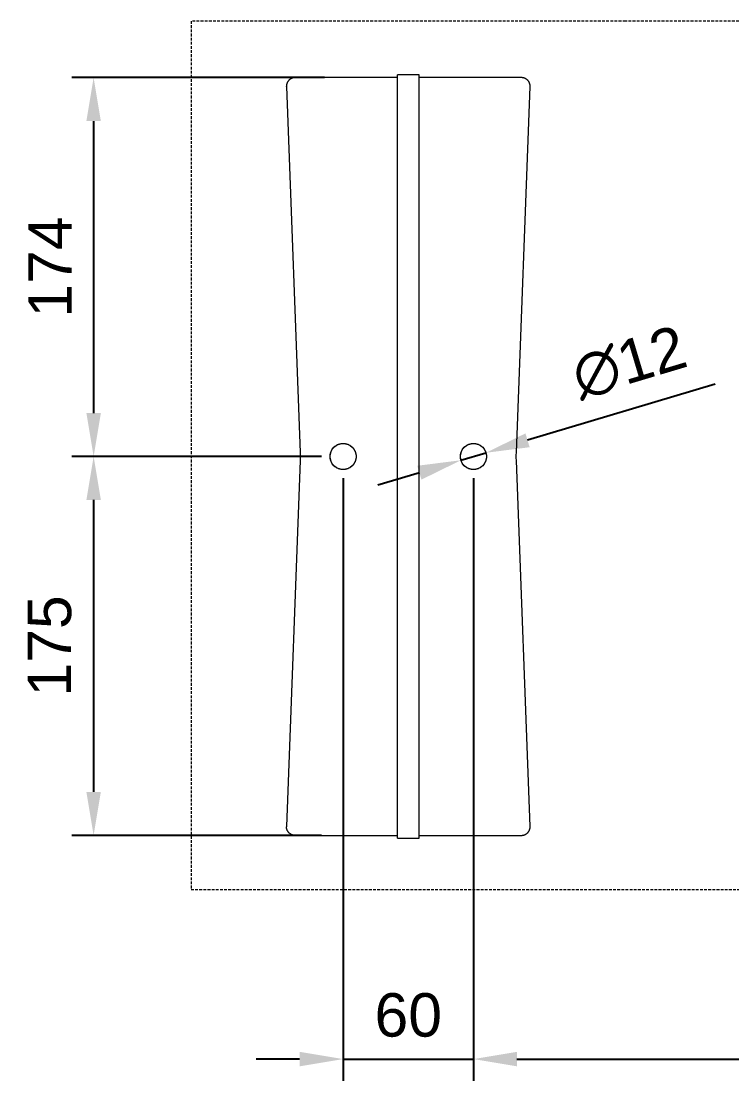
# Model space of a CAD drawing. Header units: millimetres. Extents: x -62 to 2493, y 278 to 1866.
# Drawn here: x 748.1 to 1075.2, y 320.6 to 808.6 of the extents above; entities that cross this region are included whole.
import ezdxf

# ---------------------------------------------------------------- set-up
doc = ezdxf.new("R2010")
doc.units = ezdxf.units.MM
doc.linetypes.add('HIDDEN', pattern=[1.905, 1.27, -0.635])
for name, color, linetype, lineweight in [('ZANO_R', 7, 'Continuous', 0), ('ZANO_R_przerywana', 7, 'HIDDEN', 0), ('ZANO_W', 1, 'Continuous', 0)]:
    doc.layers.add(name, color=color, linetype=linetype, lineweight=lineweight)
doc.styles.add('Arial', font='arial.ttf')
doc.styles.get("Standard").update_dxf_attribs({"font": 'ARIALUNI.TTF'})
doc.dimstyles.new('pl i ang', dxfattribs={"dimtxt": 50, "dimasz": 50, "dimexe": 1.25, "dimexo": 0.625, "dimgap": 10, "dimtad": 1, "dimtoh": 1, "dimtxsty": 'Standard', "dimcen": 2.5, "dimclrd": 1, "dimclre": 1, "dimclrt": 1, "dimadec": 0, "dimazin": 0, "dimtfac": 1, "dimtmove": 0, "dimatfit": 3, "dimfxl": 1, "dimarcsym": 1})

# ---------------------------------------------------------------- blocks, each defined once
blk = doc.blocks.new('*D390')
at = {"layer": 'ZANO_W', "color": 1, "lineweight": -2}
for p, q in [((896.32, 598.11), (896.32, 320.56)), ((956.32, 598.11), (956.32, 320.56)), ((876.32, 330.56), (856.32, 330.56)), ((896.32, 330.56), (956.32, 330.56)), ((976.32, 330.56), (996.32, 330.56))]:
    blk.add_line(p, q, dxfattribs=at)
at = {"layer": 'ZANO_W', "color": 1}
for points in [[(876.32, 327.22), (876.32, 333.89), (896.32, 330.56)], [(976.32, 333.89), (976.32, 327.22), (956.32, 330.56)]]:
    blk.add_solid(points, dxfattribs=at)
at = {"layer": 'ZANO_W', "color": 1, "insert": (926.32, 350.77), "char_height": 20, "attachment_point": 5, "style": 'Arial'}
blk.add_mtext('60', dxfattribs=at)
blk = doc.blocks.new('*D391')
at = {"layer": 'ZANO_W', "color": 1, "lineweight": -2}
for p, q in [((956.32, 598.11), (956.32, 320.56)), ((1272.32, 598.11), (1272.32, 320.56)), ((976.32, 330.56), (1252.32, 330.56))]:
    blk.add_line(p, q, dxfattribs=at)
at = {"layer": 'ZANO_W', "color": 1}
for points in [[(976.32, 333.89), (976.32, 327.22), (956.32, 330.56)], [(1252.32, 327.22), (1252.32, 333.89), (1272.32, 330.56)]]:
    blk.add_solid(points, dxfattribs=at)
at = {"layer": 'ZANO_W', "color": 1, "insert": (1114.32, 350.77), "char_height": 20, "attachment_point": 5, "style": 'Arial'}
blk.add_mtext('316', dxfattribs=at)
blk = doc.blocks.new('*D393')
at = {"layer": 'ZANO_W', "color": 1, "lineweight": -2}
for p, q in [((887.77, 782.61), (771.48, 782.61)), ((781.48, 762.61), (781.48, 628.11)), ((886.32, 608.11), (771.48, 608.11))]:
    blk.add_line(p, q, dxfattribs=at)
at = {"layer": 'ZANO_W', "color": 1}
for points in [[(784.81, 762.61), (778.15, 762.61), (781.48, 782.61)], [(778.15, 628.11), (784.81, 628.11), (781.48, 608.11)]]:
    blk.add_solid(points, dxfattribs=at)
at = {"layer": 'ZANO_W', "color": 1, "insert": (761.44, 695.36), "char_height": 20, "attachment_point": 5, "rotation": 90, "style": 'Arial'}
blk.add_mtext('174', dxfattribs=at)
blk = doc.blocks.new('*D394')
at = {"layer": 'ZANO_W', "color": 1, "lineweight": -2}
for p, q in [((886.32, 608.11), (771.48, 608.11)), ((781.48, 588.11), (781.48, 453.61)), ((886.32, 433.61), (771.48, 433.61))]:
    blk.add_line(p, q, dxfattribs=at)
at = {"layer": 'ZANO_W', "color": 1}
for points in [[(784.81, 588.11), (778.15, 588.11), (781.48, 608.11)], [(778.15, 453.61), (784.81, 453.61), (781.48, 433.61)]]:
    blk.add_solid(points, dxfattribs=at)
at = {"layer": 'ZANO_W', "color": 1, "insert": (761.27, 520.86), "char_height": 20, "attachment_point": 5, "rotation": 90, "style": 'Arial'}
blk.add_mtext('175', dxfattribs=at)
blk = doc.blocks.new('*D395')
at = {"layer": 'ZANO_W', "color": 1, "lineweight": -2}
for p, q in [((1067.64, 641.45), (981.23, 615.57)), ((950.57, 606.39), (962.07, 609.83)), ((931.41, 600.65), (912.25, 594.91))]:
    blk.add_line(p, q, dxfattribs=at)
at = {"layer": 'ZANO_W', "color": 1}
for points in [[(980.27, 618.76), (982.18, 612.38), (962.07, 609.83)], [(932.37, 597.46), (930.46, 603.84), (950.57, 606.39)]]:
    blk.add_solid(points, dxfattribs=at)
at = {"layer": 'ZANO_W', "color": 1, "insert": (1028.06, 651.27), "char_height": 20, "attachment_point": 5, "rotation": 16.6707, "style": 'Arial'}
blk.add_mtext('∅12', dxfattribs=at)

msp = doc.modelspace()

# ---------------------------------------------------------------- linework, layer by layer
at = {"layer": 'ZANO_R'}
for p, q in [((870.96, 780.92), (870.88, 780.8)), ((871.04, 781.03), (870.96, 780.92)), ((871.12, 781.13), (871.04, 781.03)), ((871.21, 781.24), (871.12, 781.13)), ((871.3, 781.34), (871.21, 781.24)), ((871.4, 781.44), (871.3, 781.34)), ((871.49, 781.53), (871.4, 781.44)), ((871.6, 781.62), (871.49, 781.53)), ((871.7, 781.71), (871.6, 781.62)), ((871.81, 781.8), (871.7, 781.71)), ((871.92, 781.88), (871.81, 781.8)), ((872.03, 781.95), (871.92, 781.88)), ((872.15, 782.03), (872.03, 781.95)), ((872.26, 782.1), (872.15, 782.03)), ((872.38, 782.16), (872.26, 782.1)), ((872.51, 782.22), (872.38, 782.16)), ((872.63, 782.28), (872.51, 782.22)), ((872.76, 782.33), (872.63, 782.28)), ((872.88, 782.38), (872.76, 782.33)), ((873.01, 782.42), (872.88, 782.38)), ((873.14, 782.46), (873.01, 782.42)), ((873.28, 782.5), (873.14, 782.46)), ((873.41, 782.53), (873.28, 782.5)), ((873.54, 782.55), (873.41, 782.53)), ((873.68, 782.57), (873.54, 782.55)), ((873.81, 782.59), (873.68, 782.57)), ((873.95, 782.6), (873.81, 782.59)), ((874.09, 782.61), (873.95, 782.6)), ((874.22, 782.61), (874.09, 782.61)), ((921.32, 782.61), (874.22, 782.61)), ((921.32, 432.28), (921.32, 783.95)), ((931.32, 783.95), (921.32, 783.95)), ((931.32, 432.28), (931.32, 783.95)), ((978.42, 782.61), (931.32, 782.61)), ((978.55, 782.61), (978.42, 782.61)), ((978.69, 782.6), (978.55, 782.61)), ((978.83, 782.59), (978.69, 782.6)), ((978.96, 782.57), (978.83, 782.59)), ((979.1, 782.55), (978.96, 782.57)), ((979.23, 782.53), (979.1, 782.55)), ((979.37, 782.5), (979.23, 782.53)), ((979.5, 782.46), (979.37, 782.5)), ((979.63, 782.42), (979.5, 782.46)), ((979.76, 782.38), (979.63, 782.42)), ((979.89, 782.33), (979.76, 782.38)), ((980.01, 782.28), (979.89, 782.33)), ((980.14, 782.22), (980.01, 782.28)), ((980.26, 782.16), (980.14, 782.22)), ((980.38, 782.09), (980.26, 782.16)), ((980.5, 782.02), (980.38, 782.09)), ((980.62, 781.95), (980.5, 782.02)), ((980.73, 781.87), (980.62, 781.95)), ((980.84, 781.79), (980.73, 781.87)), ((980.95, 781.71), (980.84, 781.79)), ((981.05, 781.62), (980.95, 781.71)), ((981.15, 781.53), (981.05, 781.62)), ((981.25, 781.43), (981.15, 781.53)), ((981.35, 781.33), (981.25, 781.43)), ((981.44, 781.23), (981.35, 781.33)), ((981.53, 781.13), (981.44, 781.23)), ((981.61, 781.02), (981.53, 781.13)), ((981.69, 780.91), (981.61, 781.02)), ((981.77, 780.8), (981.69, 780.91)), ((870.23, 778.75), (870.22, 778.61)), ((870.22, 778.53), (870.22, 778.61)), ((870.23, 778.46), (870.22, 778.53)), ((870.24, 779.02), (870.23, 778.88)), ((870.23, 778.88), (870.23, 778.75)), ((870.23, 778.46), (876.56, 609.99)), ((870.26, 779.15), (870.24, 779.02)), ((870.28, 779.29), (870.26, 779.15)), ((870.31, 779.42), (870.28, 779.29)), ((870.34, 779.56), (870.31, 779.42)), ((870.37, 779.69), (870.34, 779.56)), ((870.41, 779.82), (870.37, 779.69)), ((870.45, 779.95), (870.41, 779.82)), ((870.5, 780.08), (870.45, 779.95)), ((870.56, 780.2), (870.5, 780.08)), ((870.61, 780.33), (870.56, 780.2)), ((870.67, 780.45), (870.61, 780.33)), ((870.74, 780.57), (870.67, 780.45)), ((870.81, 780.69), (870.74, 780.57)), ((870.88, 780.8), (870.81, 780.69)), ((976.08, 609.99), (982.41, 778.46)), ((981.84, 780.68), (981.77, 780.8)), ((981.91, 780.56), (981.84, 780.68)), ((981.97, 780.44), (981.91, 780.56)), ((982.03, 780.32), (981.97, 780.44)), ((982.09, 780.19), (982.03, 780.32)), ((982.14, 780.07), (982.09, 780.19)), ((982.19, 779.94), (982.14, 780.07)), ((982.23, 779.81), (982.19, 779.94)), ((982.27, 779.68), (982.23, 779.81)), ((982.31, 779.55), (982.27, 779.68)), ((982.34, 779.41), (982.31, 779.55)), ((982.36, 779.28), (982.34, 779.41)), ((982.38, 779.14), (982.36, 779.28)), ((982.4, 779.01), (982.38, 779.14)), ((982.41, 778.87), (982.4, 779.01)), ((982.42, 778.73), (982.41, 778.87)), ((982.41, 778.46), (982.42, 778.6)), ((982.42, 778.6), (982.42, 778.73)), ((890.61, 609.94), (890.67, 610.14)), ((890.67, 610.14), (890.75, 610.33)), ((890.75, 610.33), (890.83, 610.52)), ((890.83, 610.52), (890.91, 610.71)), ((890.91, 610.71), (891.01, 610.9)), ((891.01, 610.9), (891.11, 611.08)), ((891.11, 611.08), (891.21, 611.26)), ((891.21, 611.26), (891.32, 611.43)), ((891.32, 611.43), (891.44, 611.6)), ((891.44, 611.6), (891.57, 611.77)), ((891.57, 611.77), (891.69, 611.93)), ((891.69, 611.93), (891.83, 612.09)), ((891.83, 612.09), (891.97, 612.24)), ((891.97, 612.24), (892.11, 612.39)), ((892.11, 612.39), (892.26, 612.53)), ((892.26, 612.53), (892.42, 612.67)), ((892.42, 612.67), (892.58, 612.8)), ((892.58, 612.8), (892.74, 612.93)), ((892.74, 612.93), (892.91, 613.05)), ((892.91, 613.05), (893.08, 613.16)), ((893.08, 613.16), (893.26, 613.27)), ((893.26, 613.27), (893.44, 613.37)), ((893.44, 613.37), (893.62, 613.47)), ((893.62, 613.47), (893.81, 613.56)), ((893.81, 613.56), (894, 613.64)), ((894, 613.64), (894.19, 613.72)), ((894.19, 613.72), (894.39, 613.79)), ((894.39, 613.79), (894.59, 613.85)), ((894.59, 613.85), (894.78, 613.91)), ((894.78, 613.91), (894.99, 613.96)), ((894.99, 613.96), (895.19, 614)), ((895.19, 614), (895.39, 614.04)), ((895.39, 614.04), (895.6, 614.07)), ((895.6, 614.07), (895.8, 614.09)), ((895.8, 614.09), (896.01, 614.1)), ((896.01, 614.1), (896.22, 614.11)), ((896.22, 614.11), (896.42, 614.11)), ((896.42, 614.11), (896.63, 614.1)), ((896.63, 614.1), (896.84, 614.09)), ((896.84, 614.09), (897.04, 614.07)), ((897.04, 614.07), (897.25, 614.04)), ((897.25, 614.04), (897.45, 614)), ((897.45, 614), (897.66, 613.96)), ((897.66, 613.96), (897.86, 613.91)), ((897.86, 613.91), (898.06, 613.85)), ((898.06, 613.85), (898.25, 613.79)), ((898.25, 613.79), (898.45, 613.72)), ((898.45, 613.72), (898.64, 613.64)), ((898.64, 613.64), (898.83, 613.56)), ((898.83, 613.56), (899.02, 613.47)), ((899.02, 613.47), (899.2, 613.37)), ((899.2, 613.37), (899.38, 613.27)), ((899.38, 613.27), (899.56, 613.16)), ((899.56, 613.16), (899.73, 613.05)), ((899.73, 613.05), (899.9, 612.93)), ((899.9, 612.93), (900.06, 612.8)), ((900.06, 612.8), (900.22, 612.67)), ((900.22, 612.67), (900.38, 612.53)), ((900.38, 612.53), (900.53, 612.39)), ((900.53, 612.39), (900.67, 612.24)), ((900.67, 612.24), (900.81, 612.09)), ((900.81, 612.09), (900.95, 611.93)), ((900.95, 611.93), (901.08, 611.77)), ((901.08, 611.77), (901.2, 611.6)), ((901.2, 611.6), (901.32, 611.43)), ((901.32, 611.43), (901.43, 611.26)), ((901.43, 611.26), (901.53, 611.08)), ((901.53, 611.08), (901.63, 610.9)), ((901.63, 610.9), (901.73, 610.71)), ((901.73, 610.71), (901.81, 610.52)), ((901.81, 610.52), (901.89, 610.33)), ((901.89, 610.33), (901.97, 610.14)), ((901.97, 610.14), (902.03, 609.94)), ((950.61, 609.94), (950.67, 610.14)), ((950.67, 610.14), (950.75, 610.33)), ((950.75, 610.33), (950.83, 610.52)), ((950.83, 610.52), (950.91, 610.71)), ((950.91, 610.71), (951.01, 610.9)), ((951.01, 610.9), (951.11, 611.08)), ((951.11, 611.08), (951.21, 611.26)), ((951.21, 611.26), (951.32, 611.43)), ((951.32, 611.43), (951.44, 611.6)), ((951.44, 611.6), (951.57, 611.77)), ((951.57, 611.77), (951.69, 611.93)), ((951.69, 611.93), (951.83, 612.09)), ((951.83, 612.09), (951.97, 612.24)), ((951.97, 612.24), (952.11, 612.39)), ((952.11, 612.39), (952.26, 612.53)), ((952.26, 612.53), (952.42, 612.67)), ((952.42, 612.67), (952.58, 612.8)), ((952.58, 612.8), (952.74, 612.93)), ((952.74, 612.93), (952.91, 613.05)), ((952.91, 613.05), (953.08, 613.16)), ((953.08, 613.16), (953.26, 613.27)), ((953.26, 613.27), (953.44, 613.37)), ((953.44, 613.37), (953.62, 613.47)), ((953.62, 613.47), (953.81, 613.56)), ((953.81, 613.56), (954, 613.64)), ((954, 613.64), (954.19, 613.72)), ((954.19, 613.72), (954.39, 613.79)), ((954.39, 613.79), (954.59, 613.85)), ((954.59, 613.85), (954.78, 613.91)), ((954.78, 613.91), (954.99, 613.96)), ((954.99, 613.96), (955.19, 614)), ((955.19, 614), (955.39, 614.04)), ((955.39, 614.04), (955.6, 614.07)), ((955.6, 614.07), (955.8, 614.09)), ((955.8, 614.09), (956.01, 614.1)), ((956.01, 614.1), (956.22, 614.11)), ((956.22, 614.11), (956.42, 614.11)), ((956.42, 614.11), (956.63, 614.1)), ((956.63, 614.1), (956.84, 614.09)), ((956.84, 614.09), (957.04, 614.07)), ((957.04, 614.07), (957.25, 614.04)), ((957.25, 614.04), (957.45, 614)), ((957.45, 614), (957.66, 613.96)), ((957.66, 613.96), (957.86, 613.91)), ((957.86, 613.91), (958.06, 613.85)), ((958.06, 613.85), (958.25, 613.79)), ((958.25, 613.79), (958.45, 613.72)), ((958.45, 613.72), (958.64, 613.64)), ((958.64, 613.64), (958.83, 613.56)), ((958.83, 613.56), (959.02, 613.47)), ((959.02, 613.47), (959.2, 613.37)), ((959.2, 613.37), (959.38, 613.27)), ((959.38, 613.27), (959.56, 613.16)), ((959.56, 613.16), (959.73, 613.05)), ((959.73, 613.05), (959.9, 612.93)), ((959.9, 612.93), (960.06, 612.8)), ((960.06, 612.8), (960.22, 612.67)), ((960.22, 612.67), (960.38, 612.53)), ((960.38, 612.53), (960.53, 612.39)), ((960.53, 612.39), (960.67, 612.24)), ((960.67, 612.24), (960.81, 612.09)), ((960.81, 612.09), (960.95, 611.93)), ((960.95, 611.93), (961.08, 611.77)), ((961.08, 611.77), (961.2, 611.6)), ((961.2, 611.6), (961.32, 611.43)), ((961.32, 611.43), (961.43, 611.26)), ((961.43, 611.26), (961.53, 611.08)), ((961.53, 611.08), (961.63, 610.9)), ((961.63, 610.9), (961.73, 610.71)), ((961.73, 610.71), (961.81, 610.52)), ((961.81, 610.52), (961.89, 610.33)), ((961.89, 610.33), (961.97, 610.14)), ((961.97, 610.14), (962.03, 609.94)), ((876.56, 606.23), (870.23, 437.76)), ((876.56, 609.99), (876.59, 609.05)), ((876.59, 607.17), (876.56, 606.23)), ((876.59, 609.05), (876.6, 608.11)), ((876.6, 608.11), (876.59, 607.17)), ((890.32, 608.32), (890.33, 608.52)), ((890.32, 608.11), (890.32, 608.32)), ((890.32, 607.9), (890.32, 608.11)), ((890.33, 607.7), (890.32, 607.9)), ((890.33, 608.52), (890.35, 608.73)), ((890.35, 607.49), (890.33, 607.7)), ((890.35, 608.73), (890.38, 608.94)), ((890.38, 607.28), (890.35, 607.49)), ((890.38, 608.94), (890.41, 609.14)), ((890.41, 607.08), (890.38, 607.28)), ((890.41, 609.14), (890.45, 609.34)), ((890.45, 606.88), (890.41, 607.08)), ((890.45, 609.34), (890.49, 609.55)), ((890.49, 606.67), (890.45, 606.88)), ((890.49, 609.55), (890.55, 609.75)), ((890.55, 606.47), (890.49, 606.67)), ((890.55, 609.75), (890.61, 609.94)), ((890.61, 606.27), (890.55, 606.47)), ((890.67, 606.08), (890.61, 606.27)), ((890.75, 605.89), (890.67, 606.08)), ((890.83, 605.69), (890.75, 605.89)), ((890.91, 605.51), (890.83, 605.69)), ((891.01, 605.32), (890.91, 605.51)), ((891.11, 605.14), (891.01, 605.32)), ((901.63, 605.32), (901.53, 605.14)), ((901.73, 605.51), (901.63, 605.32)), ((901.81, 605.69), (901.73, 605.51)), ((901.89, 605.89), (901.81, 605.69)), ((901.97, 606.08), (901.89, 605.89)), ((902.03, 606.27), (901.97, 606.08)), ((902.03, 609.94), (902.09, 609.75)), ((902.09, 606.47), (902.03, 606.27)), ((902.09, 609.75), (902.15, 609.55)), ((902.15, 606.67), (902.09, 606.47)), ((902.15, 609.55), (902.19, 609.34)), ((902.19, 606.88), (902.15, 606.67)), ((902.19, 609.34), (902.23, 609.14)), ((902.23, 607.08), (902.19, 606.88)), ((902.23, 609.14), (902.26, 608.94)), ((902.26, 607.28), (902.23, 607.08)), ((902.26, 608.94), (902.29, 608.73)), ((902.29, 607.49), (902.26, 607.28)), ((902.29, 608.73), (902.31, 608.52)), ((902.31, 607.7), (902.29, 607.49)), ((902.31, 608.52), (902.32, 608.32)), ((902.32, 607.9), (902.31, 607.7)), ((902.32, 608.32), (902.32, 608.11)), ((902.32, 608.11), (902.32, 607.9)), ((950.32, 608.32), (950.33, 608.52)), ((950.32, 608.11), (950.32, 608.32)), ((950.32, 607.9), (950.32, 608.11)), ((950.33, 607.7), (950.32, 607.9)), ((950.33, 608.52), (950.35, 608.73)), ((950.35, 607.49), (950.33, 607.7)), ((950.35, 608.73), (950.38, 608.94)), ((950.38, 607.28), (950.35, 607.49)), ((950.38, 608.94), (950.41, 609.14)), ((950.41, 607.08), (950.38, 607.28)), ((950.41, 609.14), (950.45, 609.34)), ((950.45, 606.88), (950.41, 607.08)), ((950.45, 609.34), (950.49, 609.55)), ((950.49, 606.67), (950.45, 606.88)), ((950.49, 609.55), (950.55, 609.75)), ((950.55, 606.47), (950.49, 606.67)), ((950.55, 609.75), (950.61, 609.94)), ((950.61, 606.27), (950.55, 606.47)), ((950.67, 606.08), (950.61, 606.27)), ((950.75, 605.89), (950.67, 606.08)), ((950.83, 605.69), (950.75, 605.89)), ((950.91, 605.51), (950.83, 605.69)), ((951.01, 605.32), (950.91, 605.51)), ((951.11, 605.14), (951.01, 605.32)), ((961.63, 605.32), (961.53, 605.14)), ((961.73, 605.51), (961.63, 605.32)), ((961.81, 605.69), (961.73, 605.51)), ((961.89, 605.89), (961.81, 605.69)), ((961.97, 606.08), (961.89, 605.89)), ((962.03, 606.27), (961.97, 606.08)), ((962.03, 609.94), (962.09, 609.75)), ((962.09, 606.47), (962.03, 606.27)), ((962.09, 609.75), (962.15, 609.55)), ((962.15, 606.67), (962.09, 606.47)), ((962.15, 609.55), (962.19, 609.34)), ((962.19, 606.88), (962.15, 606.67)), ((962.19, 609.34), (962.23, 609.14)), ((962.23, 607.08), (962.19, 606.88)), ((962.23, 609.14), (962.26, 608.94)), ((962.26, 607.28), (962.23, 607.08)), ((962.26, 608.94), (962.29, 608.73)), ((962.29, 607.49), (962.26, 607.28)), ((962.29, 608.73), (962.31, 608.52)), ((962.31, 607.7), (962.29, 607.49)), ((962.31, 608.52), (962.32, 608.32)), ((962.32, 607.9), (962.31, 607.7)), ((962.32, 608.32), (962.32, 608.11)), ((962.32, 608.11), (962.32, 607.9)), ((976.05, 608.74), (976.08, 609.99)), ((976.05, 607.48), (976.05, 608.74)), ((976.08, 606.23), (976.05, 607.48)), ((982.41, 437.76), (976.08, 606.23)), ((891.21, 604.96), (891.11, 605.14)), ((891.32, 604.79), (891.21, 604.96)), ((891.44, 604.62), (891.32, 604.79)), ((891.57, 604.45), (891.44, 604.62)), ((891.69, 604.29), (891.57, 604.45)), ((891.83, 604.13), (891.69, 604.29)), ((891.97, 603.98), (891.83, 604.13)), ((892.11, 603.83), (891.97, 603.98)), ((892.26, 603.69), (892.11, 603.83)), ((892.42, 603.55), (892.26, 603.69)), ((892.58, 603.42), (892.42, 603.55)), ((892.74, 603.29), (892.58, 603.42)), ((892.91, 603.17), (892.74, 603.29)), ((893.08, 603.06), (892.91, 603.17)), ((893.26, 602.95), (893.08, 603.06)), ((893.44, 602.85), (893.26, 602.95)), ((893.62, 602.75), (893.44, 602.85)), ((893.81, 602.66), (893.62, 602.75)), ((894, 602.58), (893.81, 602.66)), ((894.19, 602.5), (894, 602.58)), ((894.39, 602.43), (894.19, 602.5)), ((894.59, 602.37), (894.39, 602.43)), ((894.78, 602.31), (894.59, 602.37)), ((894.99, 602.26), (894.78, 602.31)), ((895.19, 602.22), (894.99, 602.26)), ((895.39, 602.18), (895.19, 602.22)), ((895.6, 602.15), (895.39, 602.18)), ((895.8, 602.13), (895.6, 602.15)), ((896.01, 602.12), (895.8, 602.13)), ((896.22, 602.11), (896.01, 602.12)), ((896.42, 602.11), (896.22, 602.11)), ((896.63, 602.12), (896.42, 602.11)), ((896.84, 602.13), (896.63, 602.12)), ((897.04, 602.15), (896.84, 602.13)), ((897.25, 602.18), (897.04, 602.15)), ((897.45, 602.22), (897.25, 602.18)), ((897.66, 602.26), (897.45, 602.22)), ((897.86, 602.31), (897.66, 602.26)), ((898.06, 602.37), (897.86, 602.31)), ((898.25, 602.43), (898.06, 602.37)), ((898.45, 602.5), (898.25, 602.43)), ((898.64, 602.58), (898.45, 602.5)), ((898.83, 602.66), (898.64, 602.58)), ((899.02, 602.75), (898.83, 602.66)), ((899.2, 602.85), (899.02, 602.75)), ((899.38, 602.95), (899.2, 602.85)), ((899.56, 603.06), (899.38, 602.95)), ((899.73, 603.17), (899.56, 603.06)), ((899.9, 603.29), (899.73, 603.17)), ((900.06, 603.42), (899.9, 603.29)), ((900.22, 603.55), (900.06, 603.42)), ((900.38, 603.69), (900.22, 603.55)), ((900.53, 603.83), (900.38, 603.69)), ((900.67, 603.98), (900.53, 603.83)), ((900.81, 604.13), (900.67, 603.98)), ((900.95, 604.29), (900.81, 604.13)), ((901.08, 604.45), (900.95, 604.29)), ((901.2, 604.62), (901.08, 604.45)), ((901.32, 604.79), (901.2, 604.62)), ((901.43, 604.96), (901.32, 604.79)), ((901.53, 605.14), (901.43, 604.96)), ((951.21, 604.96), (951.11, 605.14)), ((951.32, 604.79), (951.21, 604.96)), ((951.44, 604.62), (951.32, 604.79)), ((951.57, 604.45), (951.44, 604.62)), ((951.69, 604.29), (951.57, 604.45)), ((951.83, 604.13), (951.69, 604.29)), ((951.97, 603.98), (951.83, 604.13)), ((952.11, 603.83), (951.97, 603.98)), ((952.26, 603.69), (952.11, 603.83)), ((952.42, 603.55), (952.26, 603.69)), ((952.58, 603.42), (952.42, 603.55)), ((952.74, 603.29), (952.58, 603.42)), ((952.91, 603.17), (952.74, 603.29)), ((953.08, 603.06), (952.91, 603.17)), ((953.26, 602.95), (953.08, 603.06)), ((953.44, 602.85), (953.26, 602.95)), ((953.62, 602.75), (953.44, 602.85)), ((953.81, 602.66), (953.62, 602.75)), ((954, 602.58), (953.81, 602.66)), ((954.19, 602.5), (954, 602.58)), ((954.39, 602.43), (954.19, 602.5)), ((954.59, 602.37), (954.39, 602.43)), ((954.78, 602.31), (954.59, 602.37)), ((954.99, 602.26), (954.78, 602.31)), ((955.19, 602.22), (954.99, 602.26)), ((955.39, 602.18), (955.19, 602.22)), ((955.6, 602.15), (955.39, 602.18)), ((955.8, 602.13), (955.6, 602.15)), ((956.01, 602.12), (955.8, 602.13)), ((956.22, 602.11), (956.01, 602.12)), ((956.42, 602.11), (956.22, 602.11)), ((956.63, 602.12), (956.42, 602.11)), ((956.84, 602.13), (956.63, 602.12)), ((957.04, 602.15), (956.84, 602.13)), ((957.25, 602.18), (957.04, 602.15)), ((957.45, 602.22), (957.25, 602.18)), ((957.66, 602.26), (957.45, 602.22)), ((957.86, 602.31), (957.66, 602.26)), ((958.06, 602.37), (957.86, 602.31)), ((958.25, 602.43), (958.06, 602.37)), ((958.45, 602.5), (958.25, 602.43)), ((958.64, 602.58), (958.45, 602.5)), ((958.83, 602.66), (958.64, 602.58)), ((959.02, 602.75), (958.83, 602.66)), ((959.2, 602.85), (959.02, 602.75)), ((959.38, 602.95), (959.2, 602.85)), ((959.56, 603.06), (959.38, 602.95)), ((959.73, 603.17), (959.56, 603.06)), ((959.9, 603.29), (959.73, 603.17)), ((960.06, 603.42), (959.9, 603.29)), ((960.22, 603.55), (960.06, 603.42)), ((960.38, 603.69), (960.22, 603.55)), ((960.53, 603.83), (960.38, 603.69)), ((960.67, 603.98), (960.53, 603.83)), ((960.81, 604.13), (960.67, 603.98)), ((960.95, 604.29), (960.81, 604.13)), ((961.08, 604.45), (960.95, 604.29)), ((961.2, 604.62), (961.08, 604.45)), ((961.32, 604.79), (961.2, 604.62)), ((961.43, 604.96), (961.32, 604.79)), ((961.53, 605.14), (961.43, 604.96)), ((870.23, 437.76), (870.22, 437.68)), ((870.22, 437.68), (870.22, 437.61)), ((870.23, 437.47), (870.22, 437.61)), ((870.23, 437.34), (870.23, 437.47)), ((870.24, 437.2), (870.23, 437.34)), ((870.26, 437.06), (870.24, 437.2)), ((870.28, 436.93), (870.26, 437.06)), ((870.31, 436.8), (870.28, 436.93)), ((870.34, 436.66), (870.31, 436.8)), ((870.37, 436.53), (870.34, 436.66)), ((870.41, 436.4), (870.37, 436.53)), ((870.45, 436.27), (870.41, 436.4)), ((870.5, 436.14), (870.45, 436.27)), ((870.56, 436.02), (870.5, 436.14)), ((870.61, 435.89), (870.56, 436.02)), ((870.67, 435.77), (870.61, 435.89)), ((870.74, 435.65), (870.67, 435.77)), ((870.81, 435.53), (870.74, 435.65)), ((870.88, 435.42), (870.81, 435.53)), ((870.96, 435.3), (870.88, 435.42)), ((871.04, 435.19), (870.96, 435.3)), ((871.12, 435.08), (871.04, 435.19)), ((871.21, 434.98), (871.12, 435.08)), ((871.3, 434.88), (871.21, 434.98)), ((871.4, 434.78), (871.3, 434.88)), ((871.49, 434.69), (871.4, 434.78)), ((871.6, 434.59), (871.49, 434.69)), ((871.7, 434.51), (871.6, 434.59)), ((871.81, 434.42), (871.7, 434.51)), ((871.92, 434.34), (871.81, 434.42)), ((980.73, 434.34), (980.84, 434.43)), ((980.84, 434.43), (980.95, 434.51)), ((980.95, 434.51), (981.05, 434.6)), ((981.05, 434.6), (981.15, 434.69)), ((981.15, 434.69), (981.25, 434.79)), ((981.25, 434.79), (981.35, 434.88)), ((981.35, 434.88), (981.44, 434.99)), ((981.44, 434.99), (981.53, 435.09)), ((981.53, 435.09), (981.61, 435.2)), ((981.61, 435.2), (981.69, 435.31)), ((981.69, 435.31), (981.77, 435.42)), ((981.77, 435.42), (981.84, 435.54)), ((981.84, 435.54), (981.91, 435.66)), ((981.91, 435.66), (981.97, 435.78)), ((981.97, 435.78), (982.03, 435.9)), ((982.03, 435.9), (982.09, 436.02)), ((982.09, 436.02), (982.14, 436.15)), ((982.14, 436.15), (982.19, 436.28)), ((982.19, 436.28), (982.23, 436.41)), ((982.23, 436.41), (982.27, 436.54)), ((982.27, 436.54), (982.31, 436.67)), ((982.31, 436.67), (982.34, 436.81)), ((982.34, 436.81), (982.36, 436.94)), ((982.36, 436.94), (982.38, 437.08)), ((982.38, 437.08), (982.4, 437.21)), ((982.4, 437.21), (982.41, 437.35)), ((982.42, 437.62), (982.41, 437.76)), ((982.41, 437.35), (982.42, 437.49)), ((982.42, 437.49), (982.42, 437.62)), ((872.03, 434.26), (871.92, 434.34)), ((872.15, 434.19), (872.03, 434.26)), ((872.26, 434.12), (872.15, 434.19)), ((872.38, 434.06), (872.26, 434.12)), ((872.51, 434), (872.38, 434.06)), ((872.63, 433.94), (872.51, 434)), ((872.76, 433.89), (872.63, 433.94)), ((872.88, 433.84), (872.76, 433.89)), ((873.01, 433.8), (872.88, 433.84)), ((873.14, 433.76), (873.01, 433.8)), ((873.28, 433.72), (873.14, 433.76)), ((873.41, 433.69), (873.28, 433.72)), ((873.54, 433.67), (873.41, 433.69)), ((873.68, 433.65), (873.54, 433.67)), ((873.81, 433.63), (873.68, 433.65)), ((873.95, 433.62), (873.81, 433.63)), ((874.09, 433.61), (873.95, 433.62)), ((874.22, 433.61), (874.09, 433.61)), ((874.22, 433.61), (921.32, 433.61)), ((921.32, 432.28), (931.32, 432.28)), ((931.32, 433.61), (978.42, 433.61)), ((978.42, 433.61), (978.55, 433.61)), ((978.55, 433.61), (978.69, 433.62)), ((978.69, 433.62), (978.83, 433.63)), ((978.83, 433.63), (978.96, 433.65)), ((978.96, 433.65), (979.1, 433.67)), ((979.1, 433.67), (979.23, 433.69)), ((979.23, 433.69), (979.37, 433.72)), ((979.37, 433.72), (979.5, 433.76)), ((979.5, 433.76), (979.63, 433.8)), ((979.63, 433.8), (979.76, 433.84)), ((979.76, 433.84), (979.89, 433.89)), ((979.89, 433.89), (980.01, 433.94)), ((980.01, 433.94), (980.14, 434)), ((980.14, 434), (980.26, 434.06)), ((980.26, 434.06), (980.38, 434.12)), ((980.38, 434.12), (980.5, 434.19)), ((980.5, 434.19), (980.62, 434.27)), ((980.62, 434.27), (980.73, 434.34))]:
    msp.add_line(p, q, dxfattribs=at)
for centre in [(896.32, 608.11), (956.32, 608.11)]:
    msp.add_circle(centre, 6, dxfattribs=at)
at = {"layer": 'ZANO_R_przerywana'}
for p, q in [((1026.32, 808.61), (826.32, 808.61)), ((826.32, 808.61), (826.32, 408.61)), ((1202.32, 808.61), (1026.32, 808.61)), ((826.32, 408.61), (1026.32, 408.61)), ((1026.32, 408.61), (1202.32, 408.61))]:
    msp.add_line(p, q, dxfattribs=at)

# ---------------------------------------------------------------- dimensions: what is measured, and where the dimension line sits
at = {"layer": 'ZANO_W'}
for base, p1, p2, picture, middle in [((781.4792, 608.1095), (897.7722, 782.6093), (896.3211, 608.1095), '*D393', (761.4383, 695.3594)), ((781.4792, 433.6093), (896.3211, 608.1095), (896.3211, 433.6093), '*D394', (761.2677, 520.8594))]:
    dim = msp.add_linear_dim(base=base, p1=p1, p2=p2, angle=90, dimstyle='pl i ang', override={"dimtxt": 20, "dimasz": 20, "dimexe": 10, "dimexo": 10, "dimtoh": 0, "dimdec": 0, "dimtxsty": 'Arial', "dimtdec": 0, "dimtmove": 1}, dxfattribs=at)
    dim.commit()
    dim.dimension.update_dxf_attribs({"geometry": picture, "text_midpoint": middle})
dim = msp.add_diameter_dim_2p(p1=(950.57, 606.39), p2=(962.07, 609.83), dimstyle='pl i ang', override={"dimtxt": 20, "dimasz": 20, "dimexe": 10, "dimexo": 10, "dimtoh": 0, "dimdec": 0, "dimtxsty": 'Arial', "dimtdec": 0, "dimtmove": 1}, dxfattribs=at)
dim.commit()
dim.dimension.update_dxf_attribs({"geometry": '*D395', "text_midpoint": (1028.06, 651.27)})
dim = msp.add_linear_dim(base=(956.32, 330.56), p1=(896.32, 608.11), p2=(956.32, 608.11), dimstyle='pl i ang', override={"dimtxt": 20, "dimasz": 20, "dimexe": 10, "dimexo": 10, "dimtoh": 0, "dimdec": 0, "dimtxsty": 'Arial', "dimtdec": 0, "dimtmove": 1}, dxfattribs=at)
dim.commit()
dim.dimension.update_dxf_attribs({"geometry": '*D390', "text_midpoint": (926.32, 330.56), "dimtype": 160})
dim = msp.add_linear_dim(base=(1272.32, 330.56), p1=(956.32, 608.11), p2=(1272.32, 608.11), dimstyle='pl i ang', override={"dimtxt": 20, "dimasz": 20, "dimexe": 10, "dimexo": 10, "dimtoh": 0, "dimdec": 0, "dimtxsty": 'Arial', "dimtdec": 0, "dimtmove": 1}, dxfattribs=at)
dim.commit()
dim.dimension.update_dxf_attribs({"geometry": '*D391', "text_midpoint": (1114.32, 350.77)})

doc.saveas('drawing.dxf')
